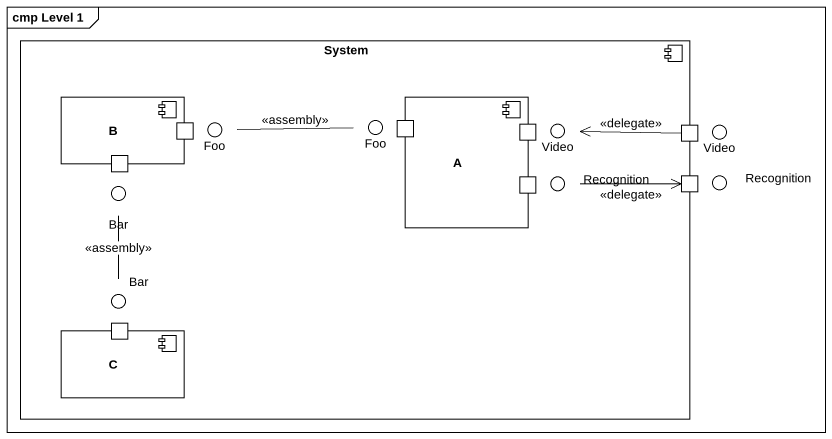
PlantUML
@startuml
mainframe cmp Level 1
component System {
  component B {
    port " " as port1
    port " " as port5
  }
  component A {
    port " " as port2
    port " " as port3
    port " " as port6
  }
  port " " as port4
  port " " as port7
  component C {
    port " " as port8
  }
}
() Foo
() "Foo" as Foo_2
() Video
() "Video" as Video_2
() Bar
() Recognition
() "Recognition" as Recognition_2
() "Bar" as Bar_2
System -up- Foo
System -up- Foo_2
System -right- Video
System -left- Bar
System -right- Recognition
System -left- Bar_2
Foo_2 -left- Foo : <<assembly>>
port4 -left-> Video : <<delegate>>
Bar -- Bar_2 : <<assembly>>
port7 <-left- Recognition : <<delegate>>
@enduml
